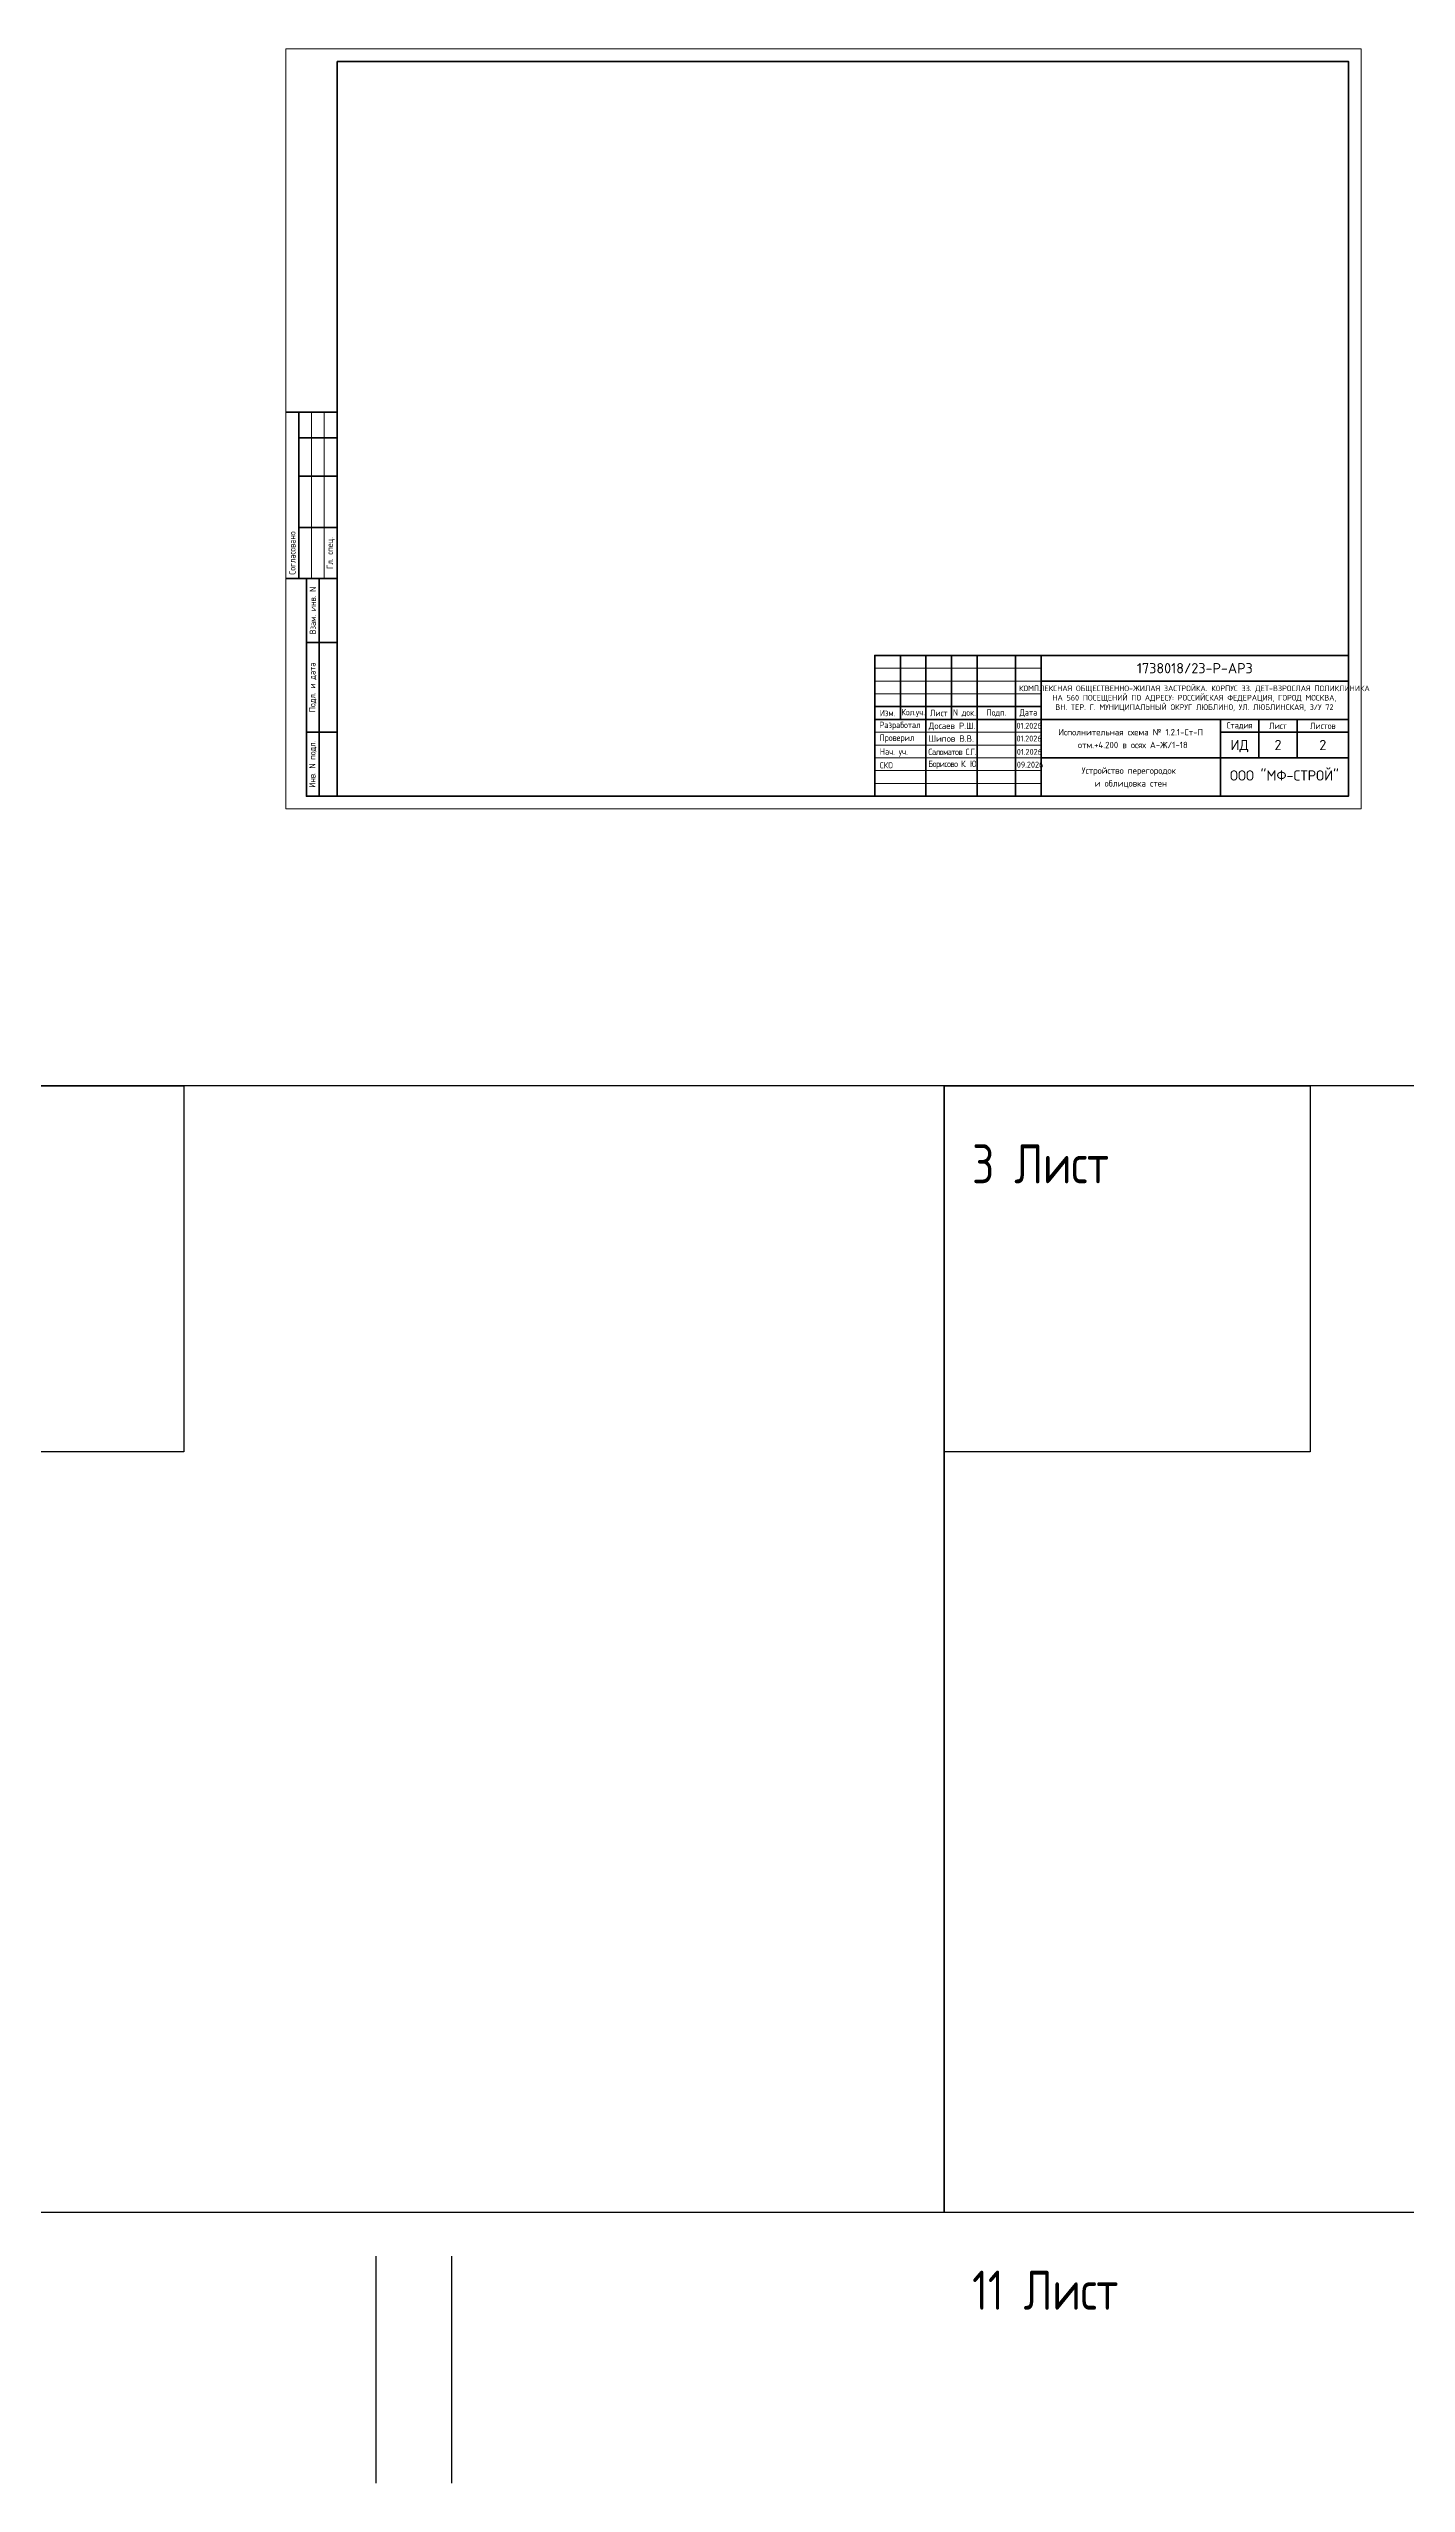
# Paper-space layout '№3' of a CAD drawing. Header units: millimetres. Extents: x -143 to 1617, y -106 to 845.
# Drawn here: x 387 to 918, y -106 to 845 of the extents above; entities that cross this region are included whole.
import ezdxf
from ezdxf.enums import TextEntityAlignment as Align

# ---------------------------------------------------------------- set-up
doc = ezdxf.new("R2018")
doc.units = ezdxf.units.MM
doc.styles.get("Standard").update_dxf_attribs({"font": 'ГОСТ тип А.ttf'})
doc.styles.add('СПДС', font='isocpeur.ttf', dxfattribs={"width": 0.9})

# ---------------------------------------------------------------- blocks, each defined once
blk = doc.blocks.new('*U6925')
at = {"color": 4}
blk.add_lwpolyline([(-220, -220), (220, -220), (220, 220), (-220, 220)], close=True, dxfattribs=at)
at = {"color": 3}
blk.add_lwpolyline([(-220, 220), (-77, 220), (-77, 77), (-220, 77)], close=True, dxfattribs=at)
blk = doc.blocks.new('*U6926')
at = {"color": 0, "linetype": 'ByBlock', "lineweight": -2, "transparency": 16777216}
for p in [(440, 0), (880, 0)]:
    blk.add_blockref('*U6925', p, dxfattribs=at)
blk = doc.blocks.new('*U7015')
at = {"lineweight": 0}
blk.add_lwpolyline([(-415, -5), (5, -5), (5, 292), (-415, 292)], close=True, dxfattribs=at)
at = {"color": 0, "linetype": 'Continuous', "lineweight": 50}
blk.add_lwpolyline([(-395, 287), (0, 287), (0, 0), (-395, 0)], close=True, dxfattribs=at)
at = {"lineweight": 35}
for points in [[(-395, 150), (-415, 150)], [(-410, 85), (-410, 150)], [(-395, 140), (-410, 140)], [(-395, 125), (-410, 125)], [(-395, 105), (-410, 105)], [(-395, 85), (-415, 85)], [(-395, 85), (-407, 85), (-407, 0), (-395, 0)], [(-402, 0), (-402, 85)], [(-395, 60), (-407, 60)], [(-175, 55), (-175, 30)], [(-165, 55), (-165, 0)], [(-155, 55), (-155, 30)], [(-145, 55), (-145, 0)], [(-130, 55), (-130, 0)], [(-120, 55), (-120, 0)], [(-120, 45), (0, 45)], [(-185, 35), (-120, 35)], [(-185, 30), (0, 30)], [(-50, 30), (-50, 0)], [(-35, 30), (-35, 15)], [(-20, 30), (-20, 15)], [(-395, 25), (-407, 25)], [(-50, 25), (0, 25)], [(-120, 15), (0, 15)]]:
    blk.add_lwpolyline(points, dxfattribs=at)
at = {"lineweight": 18}
for points in [[(-405, 85), (-405, 150)], [(-400, 85), (-400, 150)], [(-185, 50), (-120, 50)], [(-185, 45), (-120, 45)], [(-185, 40), (-120, 40)], [(-185, 25), (-120, 25)], [(-185, 20), (-120, 20)], [(-185, 15), (-120, 15)], [(-185, 10), (-120, 10)], [(-185, 5), (-120, 5)]]:
    blk.add_lwpolyline(points, dxfattribs=at)
at = {"lineweight": 35}
blk.add_lwpolyline([(-185, 0), (0, 0), (0, 55), (-185, 55)], close=True, dxfattribs=at)
at = {"lineweight": 0}
blk.add_lwpolyline([(0, -5), (5, -5), (5, 0)], dxfattribs=at)
at = {"lineweight": -2, "char_height": 2.5, "attachment_point": 5, "rotation": 90, "style": 'СПДС'}
for s, insert, width in [('Согласовано', (-412.5, 95), 19.9913), ('Гл. спец.', (-397.5, 95), 19.9913), ('Взам. инв. N', (-404.5, 72.5), 24.9913), ('Подл. и дата', (-404.5, 42.5), 34.9913), ('Инв. N подл.', (-404.5, 12.5), 24.9913)]:
    blk.add_mtext(s, dxfattribs=dict(at, insert=insert, width=width))
at = {"insert": (-119.31, 43.23), "char_height": 2.2, "attachment_point": 1, "style": 'СПДС'}
blk.add_mtext_dynamic_manual_height_columns('\\pxqc;КОМПЛЕКСНАЯ ОБЩЕСТВЕННО-ЖИЛАЯ ЗАСТРОЙКА. КОРПУС 33. ДЕТ-ВЗРОСЛАЯ ПОЛИКЛИНИКА НА 560 ПОСЕЩЕНИЙ ПО АДРЕСУ: РОССИЙСКАЯ ФЕДЕРАЦИЯ, ГОРОД МОСКВА, \\PВН. ТЕР. Г. МУНИЦИПАЛЬНЫЙ ОКРУГ ЛЮБЛИНО, УЛ. ЛЮБЛИНСКАЯ, З/У 72', width=118.2929, gutter_width=0, heights=[12.75], dxfattribs=at)
at = {"lineweight": -2, "char_height": 2.5, "style": 'СПДС'}
for s, insert, width, attachment_point in [('Разработал', (-183.15, 27.5), 17.9525, 4), ('Изм.', (-180, 32.5), 10, 5), ('Кол.уч.', (-170, 32.5), 10, 5), ('Лист', (-160, 32.5), 10, 5), ('N док.', (-150, 32.5), 10, 5), ('Подп.', (-137.5, 32.5), 15, 5), ('Дата', (-125, 32.5), 10, 5), ('Стадия', (-42.5, 27.5), 15, 5), ('Лист', (-27.5, 27.5), 15, 5), ('Листов', (-10, 27.5), 20, 5), ('Проверил', (-183.15, 22.5), 17.9525, 4), ('СКО', (-183.02, 12.09), 17.9525, 4), ('Нач. уч.', (-183.02, 17.09), 17.9525, 4), ('{\\T0.9;Саломатов С.Г.}', (-164.07, 17.3), 18.7696, 4), ('{\\T0.9;Борисово К. Ю.}', (-164.07, 12.3), 18.7696, 4)]:
    blk.add_mtext(s, dxfattribs=dict(at, insert=insert, width=width, attachment_point=attachment_point))
at = {"lineweight": 30, "width": 0.9, "flags": 104}
blk.add_attdef('ШАПКА', text='', height=3, dxfattribs=at).set_placement((-135, 281), align=Align.MIDDLE_CENTER)
at = {"style": 'СПДС'}
for tag, height, p in [('ШИФР_ПРОЕКТА', 4, (-60, 50)), ('НАИМЕНОВАНИЕ_ОБЪЕКТА2', 2.5, (-85, 20)), ('НАИМЕНОВАНИЕ_ОБЪЕКТА', 2.5, (-85, 25)), ('СТАДИЯ', 4, (-42.5, 20)), ('ЛИСТ_первый', 4, (-27.5, 20)), ('ЛИСТОВ', 4, (-10, 20)), ('НАИМЕНОВАНИЕ_ЧЕРТЕЖА1', 2.5, (-85, 10)), ('ОРГАНИЗАЦИЯ_РАЗРАБОТЧИК1', 4, (-25, 8.09)), ('НАИМЕНОВАНИЕ_ЧЕРТЕЖА2', 2.5, (-85, 5))]:
    blk.add_attdef(tag, text='', height=height, dxfattribs=at).set_placement(p, align=Align.MIDDLE_CENTER)
for tag, p in [('РАЗРАБОТЧИК', (-163.97, 27.5)), ('РУК.ГРУППЫ', (-163.97, 22.5))]:
    blk.add_attdef(tag, text='', height=2.5, dxfattribs=at).set_placement(p, align=Align.MIDDLE_LEFT)
at = {"style": 'СПДС', "width": 0.9}
for tag, p in [('ДАТА1', (-129.65, 26.37)), ('ДАТА2', (-129.65, 21.37)), ('ДАТА3', (-129.52, 16.17)), ('ДАТА4', (-129.52, 11.17))]:
    blk.add_attdef(tag, p, '', height=2.3, dxfattribs=at)

psp = doc.layouts.new('№3')

# ---------------------------------------------------------------- linework, layer by layer
for p, q in [((515, -17.19), (515, -105.95)), ((544.54, -17.19), (544.54, -105.95))]:
    psp.add_line(p, q)

# ---------------------------------------------------------------- block references
ref = psp.add_blockref('*U7015', (894.92, 553.1))
ref.add_attrib('СТАДИЯ', 'ИД', dxfattribs={"height": 4, "style": 'СПДС'}).set_placement((852.42, 573.1), align=Align.MIDDLE_CENTER)
ref.add_attrib('ЛИСТ_первый', '2', dxfattribs={"height": 4, "style": 'СПДС'}).set_placement((867.42, 573.1), align=Align.MIDDLE_CENTER)
ref.add_attrib('ЛИСТОВ', '2', dxfattribs={"height": 4, "style": 'СПДС'}).set_placement((884.92, 573.1), align=Align.MIDDLE_CENTER)
ref.add_attrib('ШИФР_ПРОЕКТА', '1738018/23-Р-АР3', dxfattribs={"height": 4, "style": 'СПДС'}).set_placement((834.92, 603.1), align=Align.MIDDLE_CENTER)
ref.add_attrib('НАИМЕНОВАНИЕ_ОБЪЕКТА', 'Исполнительная схема № 1.2.1-Ст-П', dxfattribs={"height": 2.5, "style": 'СПДС'}).set_placement((809.92, 578.1), align=Align.MIDDLE_CENTER)
ref.add_attrib('НАИМЕНОВАНИЕ_ОБЪЕКТА2', ' отм.+4.200 в осях А-Ж/1-18', dxfattribs={"height": 2.5, "style": 'СПДС'}).set_placement((809.92, 573.1), align=Align.MIDDLE_CENTER)
ref.add_attrib('НАИМЕНОВАНИЕ_ЧЕРТЕЖА1', 'Устройство перегородок ', dxfattribs={"height": 2.5, "style": 'СПДС'}).set_placement((809.92, 563.1), align=Align.MIDDLE_CENTER)
ref.add_attrib('НАИМЕНОВАНИЕ_ЧЕРТЕЖА2', 'и облицовка стен', dxfattribs={"height": 2.5, "style": 'СПДС'}).set_placement((809.92, 558.1), align=Align.MIDDLE_CENTER)
ref.add_attrib('ОРГАНИЗАЦИЯ_РАЗРАБОТЧИК1', 'ООО "МФ-СТРОЙ"', dxfattribs={"height": 4, "style": 'СПДС'}).set_placement((869.92, 561.2), align=Align.MIDDLE_CENTER)
ref.add_attrib('РАЗРАБОТЧИК', 'Досаев Р.Ш.', dxfattribs={"height": 2.5, "style": 'СПДС'}).set_placement((730.96, 580.6), align=Align.MIDDLE_LEFT)
ref.add_attrib('РУК.ГРУППЫ', 'Шипов В.В.', dxfattribs={"height": 2.5, "style": 'СПДС'}).set_placement((730.96, 575.6), align=Align.MIDDLE_LEFT)
ref.add_attrib('ДАТА2', '01.2026', (765.28, 574.47), dxfattribs={"height": 2.3, "style": 'СПДС', "width": 0.9})
lines = psp.add_mtext('\\W0.9000;', dxfattribs={"insert": (759.92, 834.1), "char_height": 2.5, "attachment_point": 1})
ref.add_attrib('ШАПКА', '', (759.92, 834.1), dxfattribs={"flags": 104}).embed_mtext(lines)
ref.add_attrib('ДАТА1', '01.2026', (765.28, 579.47), dxfattribs={"height": 2.3, "style": 'СПДС', "width": 0.9})
ref.add_attrib('ДАТА3', '01.2026', (765.4, 569.27), dxfattribs={"height": 2.3, "style": 'СПДС', "width": 0.9})
ref.add_attrib('ДАТА4', '09.2026', (765.4, 564.27), dxfattribs={"height": 2.3, "style": 'СПДС', "width": 0.9})
psp.add_blockref('*U6926', (77, 220))

# ---------------------------------------------------------------- texts
at = {"char_height": 15.258, "attachment_point": 1}
for s, insert in [('3 Лист', (747.95, 417.12)), ('11 Лист', (747.95, -22.88))]:
    psp.add_mtext_dynamic_manual_height_columns(s, width=109.6484, gutter_width=76.29, heights=[0], dxfattribs=dict(at, insert=insert))

doc.saveas('drawing.dxf')
